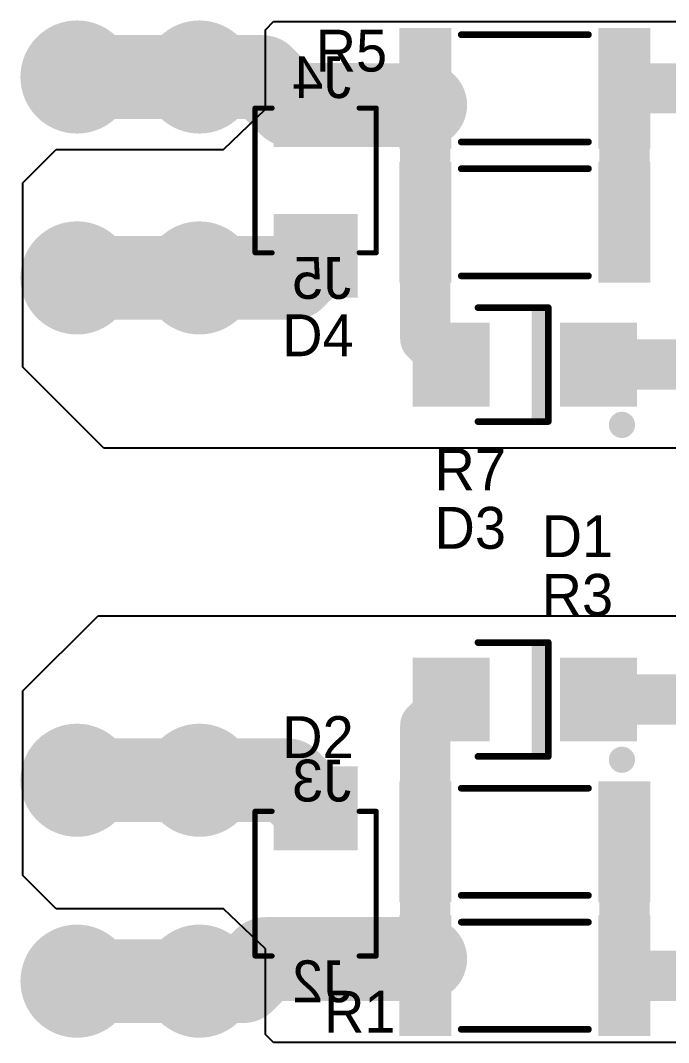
# Model space of a CAD drawing. Extents: x 87.7 to 133.2, y 140.9 to 174.1.
# Drawn here: x 87.68 to 107.04, y 142.25 to 172.78 of the extents above; entities that cross this region are included whole.
import ezdxf

# ---------------------------------------------------------------- set-up
doc = ezdxf.new("R2010")
doc.units = 0
doc.layers.get('0').update_dxf_attribs({"linetype": 'CONTINUOUS'})
for name, color, linetype in [('BOTTOMLAYER', 5, 'CONTINUOUS'), ('BOTTOMOVERLAY', 54, 'CONTINUOUS'), ('BOTTOMSOLDER', 6, 'CONTINUOUS'), ('TOPLAYER', 1, 'CONTINUOUS'), ('TOPOVERLAY', 2, 'CONTINUOUS'), ('TOPSOLDER', 216, 'CONTINUOUS')]:
    doc.layers.add(name, color=color, linetype=linetype)

# ---------------------------------------------------------------- blocks, each defined once
blk = doc.blocks.new('RES_2512_4')
at = {"layer": 'TOPLAYER'}
for points in [[(-2.30000048, -1.69999914), (-2.30000048, 1.69999914), (-3.65000032, -1.69999914), (-3.65000032, 1.69999914)], [(3.65000032, -1.69999914), (3.65000032, 1.69999914), (2.30000048, -1.69999914), (2.30000048, 1.69999914)]]:
    blk.add_solid(points, dxfattribs=at)
at = {"layer": 'TOPOVERLAY', "const_width": 0.1999996}
for points in [[(1.89999874, 1.59999934), (-1.90000128, 1.59999934)], [(1.89999874, -1.60000188), (-1.90000128, -1.60000188)]]:
    blk.add_lwpolyline(points, dxfattribs=at)
at = {"layer": 'TOPOVERLAY', "const_width": 0.0999998}
for points in [[(-1.95000118, 1.59999934, 1), (-1.85000138, 1.59999934, 1)], [(1.84999884, 1.59999934, 1), (1.94999864, 1.59999934, 1)], [(-1.95000118, -1.60000188, 1), (-1.85000138, -1.60000188, 1)], [(1.84999884, -1.60000188, 1), (1.94999864, -1.60000188, 1)]]:
    blk.add_lwpolyline(points, format="xyb", close=True, dxfattribs=at)
at = {"layer": 'TOPSOLDER'}
for points in [[(-2.19840048, -1.80159914), (-2.19840048, 1.80159914), (-3.75160032, -1.80159914), (-3.75160032, 1.80159914)], [(3.75160032, -1.80159914), (3.75160032, 1.80159914), (2.19840048, -1.80159914), (2.19840048, 1.80159914)]]:
    blk.add_solid(points, dxfattribs=at)
blk = doc.blocks.new('RES_2512_6')
at = {"layer": 'TOPLAYER'}
for points in [[(-2.30000048, -1.69999914), (-2.30000048, 1.69999914), (-3.65000032, -1.69999914), (-3.65000032, 1.69999914)], [(3.65000032, -1.69999914), (3.65000032, 1.69999914), (2.30000048, -1.69999914), (2.30000048, 1.69999914)]]:
    blk.add_solid(points, dxfattribs=at)
at = {"layer": 'TOPOVERLAY', "const_width": 0.1999996}
for points in [[(1.89999874, 1.59999934), (-1.90000128, 1.59999934)], [(1.89999874, -1.60000188), (-1.90000128, -1.60000188)]]:
    blk.add_lwpolyline(points, dxfattribs=at)
at = {"layer": 'TOPOVERLAY', "const_width": 0.0999998}
for points in [[(-1.95000118, 1.59999934, 1), (-1.85000138, 1.59999934, 1)], [(1.84999884, 1.59999934, 1), (1.94999864, 1.59999934, 1)], [(-1.95000118, -1.60000188, 1), (-1.85000138, -1.60000188, 1)], [(1.84999884, -1.60000188, 1), (1.94999864, -1.60000188, 1)]]:
    blk.add_lwpolyline(points, format="xyb", close=True, dxfattribs=at)
at = {"layer": 'TOPSOLDER'}
for points in [[(-2.19840048, -1.80159914), (-2.19840048, 1.80159914), (-3.75160032, -1.80159914), (-3.75160032, 1.80159914)], [(3.75160032, -1.80159914), (3.75160032, 1.80159914), (2.19840048, -1.80159914), (2.19840048, 1.80159914)]]:
    blk.add_solid(points, dxfattribs=at)
blk = doc.blocks.new('KEYSTONE3534_B_7')
at = {"layer": 'BOTTOMLAYER', "const_width": 1.5875}
for points in [[(-1.63195, 1.8288, 1), (-0.04445, 1.8288, 1)], [(-1.63195, -1.8288, 1), (-0.04445, -1.8288, 1)]]:
    blk.add_lwpolyline(points, format="xyb", close=True, dxfattribs=at)
at = {"layer": 'BOTTOMSOLDER', "const_width": 1.6891}
for points in [[(-1.68275, 1.8288, 1), (0.00635, 1.8288, 1)], [(-1.68275, -1.8288, 1), (0.00635, -1.8288, 1)]]:
    blk.add_lwpolyline(points, format="xyb", close=True, dxfattribs=at)
at = {"layer": 'TOPLAYER', "const_width": 1.5875}
for points in [[(-1.63195, 1.8288, 1), (-0.04445, 1.8288, 1)], [(-1.63195, -1.8288, 1), (-0.04445, -1.8288, 1)]]:
    blk.add_lwpolyline(points, format="xyb", close=True, dxfattribs=at)
at = {"layer": 'TOPSOLDER', "const_width": 1.6891}
for points in [[(-1.68275, 1.8288, 1), (0.00635, 1.8288, 1)], [(-1.68275, -1.8288, 1), (0.00635, -1.8288, 1)]]:
    blk.add_lwpolyline(points, format="xyb", close=True, dxfattribs=at)
blk = doc.blocks.new('KEYSTONE3534_B_8')
at = {"layer": 'BOTTOMLAYER', "const_width": 1.5875}
for points in [[(-1.63195, 1.8288, 1), (-0.04445, 1.8288, 1)], [(-1.63195, -1.8288, 1), (-0.04445, -1.8288, 1)]]:
    blk.add_lwpolyline(points, format="xyb", close=True, dxfattribs=at)
at = {"layer": 'BOTTOMSOLDER', "const_width": 1.6891}
for points in [[(-1.68275, 1.8288, 1), (0.00635, 1.8288, 1)], [(-1.68275, -1.8288, 1), (0.00635, -1.8288, 1)]]:
    blk.add_lwpolyline(points, format="xyb", close=True, dxfattribs=at)
at = {"layer": 'TOPLAYER', "const_width": 1.5875}
for points in [[(-1.63195, 1.8288, 1), (-0.04445, 1.8288, 1)], [(-1.63195, -1.8288, 1), (-0.04445, -1.8288, 1)]]:
    blk.add_lwpolyline(points, format="xyb", close=True, dxfattribs=at)
at = {"layer": 'TOPSOLDER', "const_width": 1.6891}
for points in [[(-1.68275, 1.8288, 1), (0.00635, 1.8288, 1)], [(-1.68275, -1.8288, 1), (0.00635, -1.8288, 1)]]:
    blk.add_lwpolyline(points, format="xyb", close=True, dxfattribs=at)
blk = doc.blocks.new('KEYSTONE3534_B_9')
at = {"layer": 'BOTTOMLAYER', "const_width": 1.5875}
for points in [[(-1.63195, 1.8288, 1), (-0.04445, 1.8288, 1)], [(-1.63195, -1.8288, 1), (-0.04445, -1.8288, 1)]]:
    blk.add_lwpolyline(points, format="xyb", close=True, dxfattribs=at)
at = {"layer": 'BOTTOMSOLDER', "const_width": 1.6891}
for points in [[(-1.68275, 1.8288, 1), (0.00635, 1.8288, 1)], [(-1.68275, -1.8288, 1), (0.00635, -1.8288, 1)]]:
    blk.add_lwpolyline(points, format="xyb", close=True, dxfattribs=at)
at = {"layer": 'TOPLAYER', "const_width": 1.5875}
for points in [[(-1.63195, 1.8288, 1), (-0.04445, 1.8288, 1)], [(-1.63195, -1.8288, 1), (-0.04445, -1.8288, 1)]]:
    blk.add_lwpolyline(points, format="xyb", close=True, dxfattribs=at)
at = {"layer": 'TOPSOLDER', "const_width": 1.6891}
for points in [[(-1.68275, 1.8288, 1), (0.00635, 1.8288, 1)], [(-1.68275, -1.8288, 1), (0.00635, -1.8288, 1)]]:
    blk.add_lwpolyline(points, format="xyb", close=True, dxfattribs=at)
blk = doc.blocks.new('KEYSTONE3534_B_10')
at = {"layer": 'BOTTOMLAYER', "const_width": 1.5875}
for points in [[(-1.63195, 1.8288, 1), (-0.04445, 1.8288, 1)], [(-1.63195, -1.8288, 1), (-0.04445, -1.8288, 1)]]:
    blk.add_lwpolyline(points, format="xyb", close=True, dxfattribs=at)
at = {"layer": 'BOTTOMSOLDER', "const_width": 1.6891}
for points in [[(-1.68275, 1.8288, 1), (0.00635, 1.8288, 1)], [(-1.68275, -1.8288, 1), (0.00635, -1.8288, 1)]]:
    blk.add_lwpolyline(points, format="xyb", close=True, dxfattribs=at)
at = {"layer": 'TOPLAYER', "const_width": 1.5875}
for points in [[(-1.63195, 1.8288, 1), (-0.04445, 1.8288, 1)], [(-1.63195, -1.8288, 1), (-0.04445, -1.8288, 1)]]:
    blk.add_lwpolyline(points, format="xyb", close=True, dxfattribs=at)
at = {"layer": 'TOPSOLDER', "const_width": 1.6891}
for points in [[(-1.68275, 1.8288, 1), (0.00635, 1.8288, 1)], [(-1.68275, -1.8288, 1), (0.00635, -1.8288, 1)]]:
    blk.add_lwpolyline(points, format="xyb", close=True, dxfattribs=at)
blk = doc.blocks.new('RES_2512_14')
at = {"layer": 'TOPLAYER'}
for points in [[(-2.30000048, -1.69999914), (-2.30000048, 1.69999914), (-3.65000032, -1.69999914), (-3.65000032, 1.69999914)], [(3.65000032, -1.69999914), (3.65000032, 1.69999914), (2.30000048, -1.69999914), (2.30000048, 1.69999914)]]:
    blk.add_solid(points, dxfattribs=at)
at = {"layer": 'TOPOVERLAY', "const_width": 0.1999996}
for points in [[(1.89999874, 1.59999934), (-1.90000128, 1.59999934)], [(1.89999874, -1.60000188), (-1.90000128, -1.60000188)]]:
    blk.add_lwpolyline(points, dxfattribs=at)
at = {"layer": 'TOPOVERLAY', "const_width": 0.0999998}
for points in [[(-1.95000118, 1.59999934, 1), (-1.85000138, 1.59999934, 1)], [(1.84999884, 1.59999934, 1), (1.94999864, 1.59999934, 1)], [(-1.95000118, -1.60000188, 1), (-1.85000138, -1.60000188, 1)], [(1.84999884, -1.60000188, 1), (1.94999864, -1.60000188, 1)]]:
    blk.add_lwpolyline(points, format="xyb", close=True, dxfattribs=at)
at = {"layer": 'TOPSOLDER'}
for points in [[(-2.19840048, -1.80159914), (-2.19840048, 1.80159914), (-3.75160032, -1.80159914), (-3.75160032, 1.80159914)], [(3.75160032, -1.80159914), (3.75160032, 1.80159914), (2.19840048, -1.80159914), (2.19840048, 1.80159914)]]:
    blk.add_solid(points, dxfattribs=at)
blk = doc.blocks.new('RES_2512_17')
at = {"layer": 'TOPLAYER'}
for points in [[(-2.30000048, -1.69999914), (-2.30000048, 1.69999914), (-3.65000032, -1.69999914), (-3.65000032, 1.69999914)], [(3.65000032, -1.69999914), (3.65000032, 1.69999914), (2.30000048, -1.69999914), (2.30000048, 1.69999914)]]:
    blk.add_solid(points, dxfattribs=at)
at = {"layer": 'TOPOVERLAY', "const_width": 0.1999996}
for points in [[(1.89999874, 1.59999934), (-1.90000128, 1.59999934)], [(1.89999874, -1.60000188), (-1.90000128, -1.60000188)]]:
    blk.add_lwpolyline(points, dxfattribs=at)
at = {"layer": 'TOPOVERLAY', "const_width": 0.0999998}
for points in [[(-1.95000118, 1.59999934, 1), (-1.85000138, 1.59999934, 1)], [(1.84999884, 1.59999934, 1), (1.94999864, 1.59999934, 1)], [(-1.95000118, -1.60000188, 1), (-1.85000138, -1.60000188, 1)], [(1.84999884, -1.60000188, 1), (1.94999864, -1.60000188, 1)]]:
    blk.add_lwpolyline(points, format="xyb", close=True, dxfattribs=at)
at = {"layer": 'TOPSOLDER'}
for points in [[(-2.19840048, -1.80159914), (-2.19840048, 1.80159914), (-3.75160032, -1.80159914), (-3.75160032, 1.80159914)], [(3.75160032, -1.80159914), (3.75160032, 1.80159914), (2.19840048, -1.80159914), (2.19840048, 1.80159914)]]:
    blk.add_solid(points, dxfattribs=at)
blk = doc.blocks.new('DO_214AA_B_____________18')
at = {"layer": 'TOPLAYER'}
for points in [[(-3.40000082, -1.15000024), (-1.10000034, -1.15000024), (-3.40000082, 1.15000024), (-1.10000034, 1.15000024)], [(1.10000034, -1.15000024), (3.40000082, -1.15000024), (1.10000034, 1.15000024), (3.40000082, 1.15000024)]]:
    blk.add_solid(points, dxfattribs=at)
at = {"layer": 'TOPOVERLAY', "const_width": 0.1524}
for points in [[(-2.16000076, 1.29999994), (-2.16000076, 1.80999892)], [(2.16000076, 1.80999892), (-2.16000076, 1.80999892)], [(2.16000076, 1.29999994), (2.16000076, 1.80999892)], [(-2.16000076, -1.80999892), (-2.16000076, -1.29999994)], [(2.16000076, -1.80999892), (2.16000076, -1.29999994)], [(2.16000076, -1.80999892), (-2.16000076, -1.80999892)]]:
    blk.add_lwpolyline(points, dxfattribs=at)
at = {"layer": 'TOPOVERLAY', "const_width": 0.0762}
for points in [[(-2.19810076, 1.80999892, 1), (-2.12190076, 1.80999892, 1)], [(-2.19810076, 1.80999892, 1), (-2.12190076, 1.80999892, 1)], [(2.12190076, 1.80999892, 1), (2.19810076, 1.80999892, 1)], [(2.12190076, 1.80999892, 1), (2.19810076, 1.80999892, 1)], [(-2.19810076, 1.29999994, 1), (-2.12190076, 1.29999994, 1)], [(2.12190076, 1.29999994, 1), (2.19810076, 1.29999994, 1)], [(-2.19810076, -1.29999994, 1), (-2.12190076, -1.29999994, 1)], [(2.12190076, -1.29999994, 1), (2.19810076, -1.29999994, 1)], [(-2.19810076, -1.80999892, 1), (-2.12190076, -1.80999892, 1)], [(-2.19810076, -1.80999892, 1), (-2.12190076, -1.80999892, 1)], [(2.12190076, -1.80999892, 1), (2.19810076, -1.80999892, 1)], [(2.12190076, -1.80999892, 1), (2.19810076, -1.80999892, 1)]]:
    blk.add_lwpolyline(points, format="xyb", close=True, dxfattribs=at)
at = {"layer": 'TOPSOLDER'}
for points in [[(-3.50160082, -1.25160024), (-0.9984003399999999, -1.25160024), (-3.50160082, 1.25160024), (-0.9984003399999999, 1.25160024)], [(0.9984003399999999, -1.25160024), (3.50160082, -1.25160024), (0.9984003399999999, 1.25160024), (3.50160082, 1.25160024)]]:
    blk.add_solid(points, dxfattribs=at)
blk = doc.blocks.new('DO_214AA__SMB_J_BEND__UNI1')
at = {"layer": 'TOPLAYER'}
for points in [[(-1.15000024, -1.1499977), (-1.15000024, 1.15000278), (-3.25000112, -1.1499977), (-3.25000112, 1.15000278)], [(3.25000112, -1.1499977), (3.25000112, 1.15000278), (1.15000024, -1.1499977), (1.15000024, 1.15000278)]]:
    blk.add_solid(points, dxfattribs=at)
at = {"layer": 'TOPOVERLAY'}
for points, const_width in [([(-2.75857716, 1.79999894, 1), (-3.0414214, 1.79999894, 1)], 0.499999), ([(-3.16641988, 1.79999894, 1), (-2.91642292, 1.79999894, 1)], 0.2499995), ([(-2.88357564, 1.79999894, 1), (-2.63357868, 1.79999894, 1)], 0.2499995), ([(-0.75000104, 1.70000168, 1), (-0.65000124, 1.70000168, 1)], 0.0999998), ([(-0.75000104, 1.70000168, 1), (-0.65000124, 1.70000168, 1)], 0.0999998), ([(1.34999984, 1.70000168, 1), (1.44999964, 1.70000168, 1)], 0.0999998), ([(-0.75000104, -1.69999914, 1), (-0.65000124, -1.69999914, 1)], 0.0999998), ([(-0.75000104, -1.69999914, 1), (-0.65000124, -1.69999914, 1)], 0.0999998), ([(1.34999984, -1.69999914, 1), (1.44999964, -1.69999914, 1)], 0.0999998)]:
    blk.add_lwpolyline(points, format="xyb", close=True, dxfattribs=dict(at, const_width=const_width))
at = {"layer": 'TOPOVERLAY', "const_width": 0.1999996}
for points in [[(1.39999974, 1.70000168), (-0.7000011399999999, 1.70000168)], [(-0.7000011399999999, 1.70000168), (-0.7000011399999999, -1.69999914)], [(1.39999974, -1.69999914), (-0.7000011399999999, -1.69999914)]]:
    blk.add_lwpolyline(points, dxfattribs=at)
at = {"layer": 'TOPOVERLAY'}
blk.add_solid([(-0.7499985, -1.69999914), (-0.20000214, -1.69999914), (-0.7499985, 1.69999914), (-0.20000214, 1.69999914)], dxfattribs=at)
at = {"layer": 'TOPSOLDER'}
for points in [[(-1.04840024, -1.2515977), (-1.04840024, 1.25160278), (-3.35160112, -1.2515977), (-3.35160112, 1.25160278)], [(3.35160112, -1.2515977), (3.35160112, 1.25160278), (1.04840024, -1.2515977), (1.04840024, 1.25160278)]]:
    blk.add_solid(points, dxfattribs=at)
blk = doc.blocks.new('DO_214AA_B_____________20')
at = {"layer": 'TOPLAYER'}
for points in [[(-3.40000082, -1.15000024), (-1.10000034, -1.15000024), (-3.40000082, 1.15000024), (-1.10000034, 1.15000024)], [(1.10000034, -1.15000024), (3.40000082, -1.15000024), (1.10000034, 1.15000024), (3.40000082, 1.15000024)]]:
    blk.add_solid(points, dxfattribs=at)
at = {"layer": 'TOPOVERLAY', "const_width": 0.1524}
for points in [[(-2.16000076, 1.80999892), (-2.16000076, 1.29999994)], [(-2.16000076, 1.80999892), (2.16000076, 1.80999892)], [(2.16000076, 1.80999892), (2.16000076, 1.29999994)], [(-2.16000076, -1.29999994), (-2.16000076, -1.80999892)], [(2.16000076, -1.29999994), (2.16000076, -1.80999892)], [(-2.16000076, -1.80999892), (2.16000076, -1.80999892)]]:
    blk.add_lwpolyline(points, dxfattribs=at)
at = {"layer": 'TOPOVERLAY', "const_width": 0.0762}
for points in [[(-2.19810076, 1.80999892, 1), (-2.12190076, 1.80999892, 1)], [(-2.19810076, 1.80999892, 1), (-2.12190076, 1.80999892, 1)], [(2.12190076, 1.80999892, 1), (2.19810076, 1.80999892, 1)], [(2.12190076, 1.80999892, 1), (2.19810076, 1.80999892, 1)], [(-2.19810076, 1.29999994, 1), (-2.12190076, 1.29999994, 1)], [(2.12190076, 1.29999994, 1), (2.19810076, 1.29999994, 1)], [(-2.19810076, -1.29999994, 1), (-2.12190076, -1.29999994, 1)], [(2.12190076, -1.29999994, 1), (2.19810076, -1.29999994, 1)], [(-2.19810076, -1.80999892, 1), (-2.12190076, -1.80999892, 1)], [(-2.19810076, -1.80999892, 1), (-2.12190076, -1.80999892, 1)], [(2.12190076, -1.80999892, 1), (2.19810076, -1.80999892, 1)], [(2.12190076, -1.80999892, 1), (2.19810076, -1.80999892, 1)]]:
    blk.add_lwpolyline(points, format="xyb", close=True, dxfattribs=at)
at = {"layer": 'TOPSOLDER'}
for points in [[(-3.50160082, -1.25160024), (-0.9984003399999999, -1.25160024), (-3.50160082, 1.25160024), (-0.9984003399999999, 1.25160024)], [(0.9984003399999999, -1.25160024), (3.50160082, -1.25160024), (0.9984003399999999, 1.25160024), (3.50160082, 1.25160024)]]:
    blk.add_solid(points, dxfattribs=at)
blk = doc.blocks.new('DO_214AA__SMB_J_BEND__UNI2')
at = {"layer": 'TOPLAYER'}
for points in [[(-1.15000024, -1.1499977), (-1.15000024, 1.15000278), (-3.25000112, -1.1499977), (-3.25000112, 1.15000278)], [(3.25000112, -1.1499977), (3.25000112, 1.15000278), (1.15000024, -1.1499977), (1.15000024, 1.15000278)]]:
    blk.add_solid(points, dxfattribs=at)
at = {"layer": 'TOPOVERLAY'}
for points, const_width in [([(-2.75857716, 1.79999894, 1), (-3.0414214, 1.79999894, 1)], 0.499999), ([(-3.16641988, 1.79999894, 1), (-2.91642292, 1.79999894, 1)], 0.2499995), ([(-2.88357564, 1.79999894, 1), (-2.63357868, 1.79999894, 1)], 0.2499995), ([(-0.75000104, 1.70000168, 1), (-0.65000124, 1.70000168, 1)], 0.0999998), ([(-0.75000104, 1.70000168, 1), (-0.65000124, 1.70000168, 1)], 0.0999998), ([(1.34999984, 1.70000168, 1), (1.44999964, 1.70000168, 1)], 0.0999998), ([(-0.75000104, -1.69999914, 1), (-0.65000124, -1.69999914, 1)], 0.0999998), ([(-0.75000104, -1.69999914, 1), (-0.65000124, -1.69999914, 1)], 0.0999998), ([(1.34999984, -1.69999914, 1), (1.44999964, -1.69999914, 1)], 0.0999998)]:
    blk.add_lwpolyline(points, format="xyb", close=True, dxfattribs=dict(at, const_width=const_width))
at = {"layer": 'TOPOVERLAY', "const_width": 0.1999996}
for points in [[(1.39999974, 1.70000168), (-0.7000011399999999, 1.70000168)], [(-0.7000011399999999, 1.70000168), (-0.7000011399999999, -1.69999914)], [(1.39999974, -1.69999914), (-0.7000011399999999, -1.69999914)]]:
    blk.add_lwpolyline(points, dxfattribs=at)
at = {"layer": 'TOPOVERLAY'}
blk.add_solid([(-0.7499985, -1.69999914), (-0.20000214, -1.69999914), (-0.7499985, 1.69999914), (-0.20000214, 1.69999914)], dxfattribs=at)
at = {"layer": 'TOPSOLDER'}
for points in [[(-1.04840024, -1.2515977), (-1.04840024, 1.25160278), (-3.35160112, -1.2515977), (-3.35160112, 1.25160278)], [(3.35160112, -1.2515977), (3.35160112, 1.25160278), (1.04840024, -1.2515977), (1.04840024, 1.25160278)]]:
    blk.add_solid(points, dxfattribs=at)

msp = doc.modelspace()

# ---------------------------------------------------------------- linework, layer by layer
at = {"layer": 'BOTTOMLAYER'}
for p, q in [((95.0000005, 172.50000044), (95.24511557999999, 172.74511552)), ((95.0000005, 170.12639838), (95.0000005, 172.50000044)), ((95.24511557999999, 172.74511552), (123.04503712, 172.74511552)), ((93.74998268, 168.92639316), (95.0000005, 170.12639838)), ((87.75488417999999, 167.93127704), (88.75000284, 168.9263957)), ((88.75000284, 168.9263957), (93.74998268, 168.92639316)), ((87.75488417999999, 162.42151412), (87.75488417999999, 167.93127704)), ((90.17639317999999, 159.99999242), (87.75488417999999, 162.42151412)), ((126.21907446, 159.99998988), (90.17639317999999, 159.99999242)), ((87.75488417999999, 152.75488372), (89.99999779999999, 155.0000075)), ((89.99999779999999, 155.0000075), (126.24999896, 154.99999734)), ((87.75488417999999, 147.2451208), (87.75488417999999, 152.75488372)), ((88.75000284, 146.25000214), (87.75488417999999, 147.2451208)), ((93.74998268, 146.25000468), (88.75000284, 146.25000214)), ((95.0000005, 145.04999946), (93.74998268, 146.25000468)), ((95.0000005, 142.49999948), (95.0000005, 145.04999946)), ((95.24511812, 142.2548844), (95.0000005, 142.49999948)), ((123.04503712, 142.2548844), (95.24511812, 142.2548844))]:
    msp.add_line(p, q, dxfattribs=at)
at = {"layer": 'TOPLAYER'}
for points, const_width in [([(89.37120048, 171.08819986), (93.02880047999999, 171.08819986)], 2.50000008), ([(93.02880047999999, 171.08819986), (94.91163897999999, 171.08819986)], 2.50000008), ([(94.91163897999999, 171.08819986), (95.74983897999999, 170.24999986)], 2.50000008), ([(95.74983897999999, 170.24999986), (96.50000004, 170.24999986)], 2.50000008), ([(96.50000004, 170.24999986), (99.77499983999999, 170.24999986)], 2.50000008), ([(99.77499983999999, 170.24999986), (99.77499983999999, 170.74999886)], 1.49999954), ([(105.72500064, 170.74999886), (105.7250108, 170.7499887)], 1.49999954), ([(105.72500064, 170.74999886), (109.05000542, 170.74999886)], 1.49999954), ([(105.7250108, 166.74999924), (105.7250108, 170.7499887)], 1.49999954), ([(99.77499983999999, 168.69998772), (99.77499983999999, 169.4998388)], 1.49999954), ([(99.77499983999999, 168.69998772), (99.77501, 168.69999788)], 1.49999954), ([(99.77501, 163.27500238), (99.77501, 168.69999788)], 1.49999954), ([(95.8382005, 165.08819916), (96.50000004, 165.7499987)], 2.50000008), ([(89.37120048, 165.08819916), (93.02880047999999, 165.08819916)], 2.50000008), ([(93.02880047999999, 165.08819916), (95.8382005, 165.08819916)], 2.50000008), ([(99.77501, 163.27500238), (100.55000972, 162.50000266)], 1.49999954), ([(104.95001108, 162.50000266), (108.27500824, 162.50000266)], 1.49999954), ([(99.77499983999999, 151.72499754), (100.54999956, 152.49999726)], 1.49999954), ([(104.95000092, 152.49999726), (108.27499808, 152.49999726)], 1.49999954), ([(99.77499983999999, 148.25000068), (99.77499983999999, 151.72499754)], 1.49999954), ([(89.37120048, 150.08819868), (93.02880047999999, 150.08819868)], 2.50000008), ([(93.02880047999999, 150.08819868), (95.66196513999999, 150.08819868)], 2.50000008), ([(95.66196513999999, 150.08819868), (96.5001626, 149.25000122)], 2.50000008), ([(99.77499983999999, 146.30000204), (99.77499983999999, 148.25000068)], 1.49999954), ([(105.72500064, 144.25001122), (105.72500064, 148.25000068)], 1.49999954), ([(99.77498967999999, 144.75000006), (99.77498967999999, 146.3000122)], 1.49999954), ([(99.77498967999999, 146.3000122), (99.77499983999999, 146.30000204)], 1.49999954), ([(94.33820096, 144.08820052), (95.0000005, 144.75000006)], 2.50000008), ([(95.0000005, 144.75000006), (96.5001626, 144.75000006)], 2.50000008), ([(96.5001626, 144.75000006), (99.77498967999999, 144.75000006)], 2.50000008), ([(89.37120048, 144.08820052), (93.02880047999999, 144.08820052)], 2.50000008), ([(93.02880047999999, 144.08820052), (94.33820096, 144.08820052)], 2.50000008), ([(99.77498967999999, 144.25000106), (99.77498967999999, 144.75000006)], 1.49999954), ([(105.72499048, 144.25000106), (105.72500064, 144.25001122)], 1.49999954), ([(105.72499048, 144.25000106), (109.04999526, 144.25000106)], 1.49999954)]:
    msp.add_lwpolyline(points, dxfattribs=dict(at, const_width=const_width))
for points, const_width in [([(88.74620045999998, 171.08819986, 1), (89.9962005, 171.08819986, 1)], 1.25000004), ([(92.40380046, 171.08819986, 1), (93.6538005, 171.08819986, 1)], 1.25000004), ([(92.40380046, 171.08819986, 1), (93.6538005, 171.08819986, 1)], 1.25000004), ([(94.28663895999999, 171.08819986, 1), (95.536639, 171.08819986, 1)], 1.25000004), ([(94.28663895999999, 171.08819986, 1), (95.536639, 171.08819986, 1)], 1.25000004), ([(95.12483896, 170.24999986, 1), (96.374839, 170.24999986, 1)], 1.25000004), ([(95.12483896, 170.24999986, 1), (96.374839, 170.24999986, 1)], 1.25000004), ([(95.87500001999999, 170.24999986, 1), (97.12500005999999, 170.24999986, 1)], 1.25000004), ([(95.87500001999999, 170.24999986, 1), (97.12500005999999, 170.24999986, 1)], 1.25000004), ([(99.14999981999999, 170.24999986, 1), (100.39999986, 170.24999986, 1)], 1.25000004), ([(99.39999931999999, 170.74999886, 1), (100.15000036, 170.74999886, 1)], 0.7499985), ([(105.35000012, 170.74999886, 1), (106.10000116, 170.74999886, 1)], 0.7499985), ([(105.35000012, 170.74999886, 1), (106.10000116, 170.74999886, 1)], 0.7499985), ([(105.35001028, 170.7499887, 1), (106.10001132, 170.7499887, 1)], 0.7499985), ([(105.35001028, 170.7499887, 1), (106.10001132, 170.7499887, 1)], 0.7499985), ([(99.39999931999999, 170.24999986, 1), (100.15000036, 170.24999986, 1)], 0.7499985), ([(99.39999931999999, 169.4998388, 1), (100.15000036, 169.4998388, 1)], 0.7499985), ([(99.39999931999999, 168.69998772, 1), (100.15000036, 168.69998772, 1)], 0.7499985), ([(99.39999931999999, 168.69998772, 1), (100.15000036, 168.69998772, 1)], 0.7499985), ([(99.40000948, 168.69999788, 1), (100.15001052, 168.69999788, 1)], 0.7499985), ([(99.40000948, 168.69999788, 1), (100.15001052, 168.69999788, 1)], 0.7499985), ([(105.35001028, 166.74999924, 1), (106.10001132, 166.74999924, 1)], 0.7499985), ([(95.87500001999999, 165.7499987, 1), (97.12500005999999, 165.7499987, 1)], 1.25000004), ([(88.74620045999998, 165.08819916, 1), (89.9962005, 165.08819916, 1)], 1.25000004), ([(92.40380046, 165.08819916, 1), (93.6538005, 165.08819916, 1)], 1.25000004), ([(92.40380046, 165.08819916, 1), (93.6538005, 165.08819916, 1)], 1.25000004), ([(95.21320048, 165.08819916, 1), (96.46320051999999, 165.08819916, 1)], 1.25000004), ([(95.21320048, 165.08819916, 1), (96.46320051999999, 165.08819916, 1)], 1.25000004), ([(99.40000948, 163.27500238, 1), (100.15001052, 163.27500238, 1)], 0.7499985), ([(99.40000948, 163.27500238, 1), (100.15001052, 163.27500238, 1)], 0.7499985), ([(100.1750092, 162.50000266, 1), (100.92501024, 162.50000266, 1)], 0.7499985), ([(104.57501056, 162.50000266, 1), (105.3250116, 162.50000266, 1)], 0.7499985), ([(100.17499904, 152.49999726, 1), (100.92500008, 152.49999726, 1)], 0.7499985), ([(104.5750004, 152.49999726, 1), (105.32500144, 152.49999726, 1)], 0.7499985), ([(99.39999931999999, 151.72499754, 1), (100.15000036, 151.72499754, 1)], 0.7499985), ([(99.39999931999999, 151.72499754, 1), (100.15000036, 151.72499754, 1)], 0.7499985), ([(88.74620045999998, 150.08819868, 1), (89.9962005, 150.08819868, 1)], 1.25000004), ([(92.40380046, 150.08819868, 1), (93.6538005, 150.08819868, 1)], 1.25000004), ([(92.40380046, 150.08819868, 1), (93.6538005, 150.08819868, 1)], 1.25000004), ([(95.03696511999999, 150.08819868, 1), (96.28696516, 150.08819868, 1)], 1.25000004), ([(95.03696511999999, 150.08819868, 1), (96.28696516, 150.08819868, 1)], 1.25000004), ([(95.87516258, 149.25000122, 1), (97.12516262, 149.25000122, 1)], 1.25000004), ([(99.39999931999999, 148.25000068, 1), (100.15000036, 148.25000068, 1)], 0.7499985), ([(99.39999931999999, 148.25000068, 1), (100.15000036, 148.25000068, 1)], 0.7499985), ([(105.35000012, 148.25000068, 1), (106.10000116, 148.25000068, 1)], 0.7499985), ([(99.39998916, 146.3000122, 1), (100.1499902, 146.3000122, 1)], 0.7499985), ([(99.39998916, 146.3000122, 1), (100.1499902, 146.3000122, 1)], 0.7499985), ([(99.39999931999999, 146.30000204, 1), (100.15000036, 146.30000204, 1)], 0.7499985), ([(99.39999931999999, 146.30000204, 1), (100.15000036, 146.30000204, 1)], 0.7499985), ([(94.37500048, 144.75000006, 1), (95.62500051999999, 144.75000006, 1)], 1.25000004), ([(94.37500048, 144.75000006, 1), (95.62500051999999, 144.75000006, 1)], 1.25000004), ([(95.87516258, 144.75000006, 1), (97.12516262, 144.75000006, 1)], 1.25000004), ([(95.87516258, 144.75000006, 1), (97.12516262, 144.75000006, 1)], 1.25000004), ([(99.14998966, 144.75000006, 1), (100.3999897, 144.75000006, 1)], 1.25000004), ([(88.74620045999998, 144.08820052, 1), (89.9962005, 144.08820052, 1)], 1.25000004), ([(92.40380046, 144.08820052, 1), (93.6538005, 144.08820052, 1)], 1.25000004), ([(92.40380046, 144.08820052, 1), (93.6538005, 144.08820052, 1)], 1.25000004), ([(93.71320094, 144.08820052, 1), (94.96320098, 144.08820052, 1)], 1.25000004), ([(93.71320094, 144.08820052, 1), (94.96320098, 144.08820052, 1)], 1.25000004), ([(99.39998916, 144.75000006, 1), (100.1499902, 144.75000006, 1)], 0.7499985), ([(99.39998916, 144.75000006, 1), (100.1499902, 144.75000006, 1)], 0.7499985), ([(99.39998916, 144.25000106, 1), (100.1499902, 144.25000106, 1)], 0.7499985), ([(105.34998996, 144.25000106, 1), (106.099991, 144.25000106, 1)], 0.7499985), ([(105.34998996, 144.25000106, 1), (106.099991, 144.25000106, 1)], 0.7499985), ([(105.35000012, 144.25001122, 1), (106.10000116, 144.25001122, 1)], 0.7499985), ([(105.35000012, 144.25001122, 1), (106.10000116, 144.25001122, 1)], 0.7499985)]:
    msp.add_lwpolyline(points, format="xyb", close=True, dxfattribs=dict(at, const_width=const_width))

# ---------------------------------------------------------------- block references
for name, p, rotation in [('KEYSTONE3534_B_8', (91.20000048, 170.24999986), 270), ('RES_2512_14', (102.75000024, 170.74999886), 180), ('DO_214AA_B_____________18', (96.50000004, 167.99999928), 270), ('RES_2512_4', (102.74986816, 166.74983668), 180), ('KEYSTONE3534_B_7', (91.20000048, 164.24999916), 270), ('DO_214AA__SMB_J_BEND__UNI1', (102.75000024, 162.50000012), 180), ('DO_214AA__SMB_J_BEND__UNI2', (102.75000024, 152.4999998), 180), ('KEYSTONE3534_B_9', (91.20000048, 149.24999868), 270), ('DO_214AA_B_____________20', (96.5001626, 147.00000064), 90), ('RES_2512_6', (102.75000024, 148.25000068), 180), ('RES_2512_17', (102.74999008, 144.25000106), 180), ('KEYSTONE3534_B_10', (91.20000048, 143.25000052), 270)]:
    msp.add_blockref(name, p, dxfattribs=dict(rotation=rotation))

# ---------------------------------------------------------------- texts
at = {"layer": 'BOTTOMOVERLAY', "text_generation_flag": 2}
for s, p in [('J4', (97.5614, 170.4594)), ('J5', (97.5614, 164.465)), ('J3', (97.5614, 149.4536)), ('J2', (97.5614, 143.4592))]:
    msp.add_text(s, height=1.25000004, dxfattribs=at).set_placement(p)
at = {"layer": 'TOPOVERLAY'}
for s, p in [('R5', (96.50000004, 171.24999786)), ('D4', (95.50000203999998, 162.74999454)), ('R7', (100.04986848, 158.75)), ('D3', (100.04986848, 156.99999842)), ('D1', (103.24999924, 156.75000146)), ('R3', (103.24999924, 154.99999988)), ('D2', (95.50016459999999, 150.74999822)), ('R1', (96.74983698, 142.55000192))]:
    msp.add_text(s, height=1.25000004, dxfattribs=at).set_placement(p)

doc.saveas('drawing.dxf')
